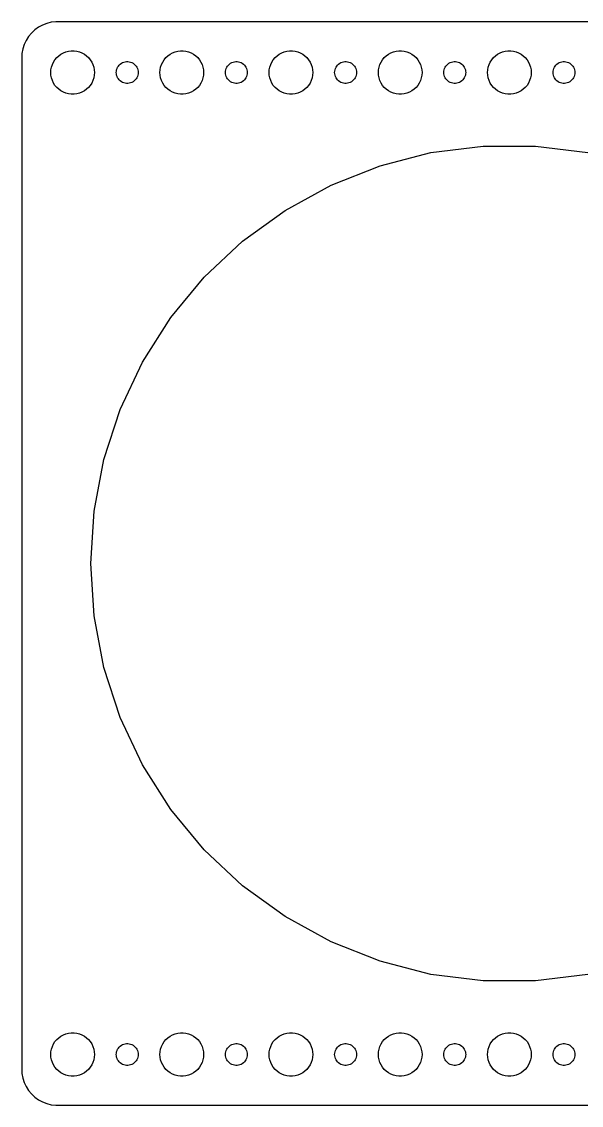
# Model space of a CAD drawing. Header units: metres. Extents: x -307 to 307, y -74 to 74.
# Drawn here: x -307 to -230.1, y -74.5 to 74.5 of the extents above; entities that cross this region are included whole.
import ezdxf

# ---------------------------------------------------------------- set-up
doc = ezdxf.new("R2010")
doc.units = ezdxf.units.M

msp = doc.modelspace()

# ---------------------------------------------------------------- linework, layer by layer
for p, q in [((-305.187, 73.3526), (-305.645, 72.9227)), ((-304.679, 73.7216), (-305.187, 73.3526)), ((-304.129, 74.0241), (-304.679, 73.7216)), ((-303.545, 74.2553), (-304.129, 74.0241)), ((-302.937, 74.4114), (-303.545, 74.2553)), ((-302.314, 74.4901), (-302.937, 74.4114)), ((302.314, 74.4901), (-302.314, 74.4901)), ((-306.382, 71.9088), (-306.649, 71.3406)), ((-306.045, 72.4389), (-306.382, 71.9088)), ((-305.645, 72.9227), (-306.045, 72.4389)), ((-306.961, 70.1267), (-307, 69.5)), ((-306.843, 70.7434), (-306.961, 70.1267)), ((-306.649, 71.3406), (-306.843, 70.7434)), ((-301.912, 69.8115), (-301.607, 70.033)), ((-301.607, 70.033), (-301.277, 70.2145)), ((-301.277, 70.2145), (-300.927, 70.3532)), ((-300.927, 70.3532), (-300.562, 70.4469)), ((-300.562, 70.4469), (-300.188, 70.4941)), ((-300.188, 70.4941), (-299.812, 70.4941)), ((-299.812, 70.4941), (-299.438, 70.4469)), ((-299.438, 70.4469), (-299.073, 70.3532)), ((-299.073, 70.3532), (-298.723, 70.2145)), ((-298.723, 70.2145), (-298.393, 70.033)), ((-298.393, 70.033), (-298.088, 69.8115)), ((-286.912, 69.8115), (-286.607, 70.033)), ((-286.607, 70.033), (-286.277, 70.2145)), ((-286.277, 70.2145), (-285.927, 70.3532)), ((-285.927, 70.3532), (-285.562, 70.4469)), ((-285.562, 70.4469), (-285.188, 70.4941)), ((-285.188, 70.4941), (-284.812, 70.4941)), ((-284.812, 70.4941), (-284.438, 70.4469)), ((-284.438, 70.4469), (-284.073, 70.3532)), ((-284.073, 70.3532), (-283.723, 70.2145)), ((-283.723, 70.2145), (-283.393, 70.033)), ((-283.393, 70.033), (-283.088, 69.8115)), ((-271.912, 69.8115), (-271.607, 70.033)), ((-271.607, 70.033), (-271.277, 70.2145)), ((-271.277, 70.2145), (-270.927, 70.3532)), ((-270.927, 70.3532), (-270.562, 70.4469)), ((-270.562, 70.4469), (-270.188, 70.4941)), ((-270.188, 70.4941), (-269.812, 70.4941)), ((-269.812, 70.4941), (-269.438, 70.4469)), ((-269.438, 70.4469), (-269.073, 70.3532)), ((-269.073, 70.3532), (-268.723, 70.2145)), ((-268.723, 70.2145), (-268.393, 70.033)), ((-268.393, 70.033), (-268.088, 69.8115)), ((-256.912, 69.8115), (-256.607, 70.033)), ((-256.607, 70.033), (-256.277, 70.2145)), ((-256.277, 70.2145), (-255.927, 70.3532)), ((-255.927, 70.3532), (-255.562, 70.4469)), ((-255.562, 70.4469), (-255.188, 70.4941)), ((-255.188, 70.4941), (-254.812, 70.4941)), ((-254.812, 70.4941), (-254.438, 70.4469)), ((-254.438, 70.4469), (-254.073, 70.3532)), ((-254.073, 70.3532), (-253.723, 70.2145)), ((-253.723, 70.2145), (-253.393, 70.033)), ((-253.393, 70.033), (-253.088, 69.8115)), ((-241.912, 69.8115), (-241.607, 70.033)), ((-241.607, 70.033), (-241.277, 70.2145)), ((-241.277, 70.2145), (-240.927, 70.3532)), ((-240.927, 70.3532), (-240.562, 70.4469)), ((-240.562, 70.4469), (-240.188, 70.4941)), ((-240.188, 70.4941), (-239.812, 70.4941)), ((-239.812, 70.4941), (-239.438, 70.4469)), ((-239.438, 70.4469), (-239.073, 70.3532)), ((-239.073, 70.3532), (-238.723, 70.2145)), ((-238.723, 70.2145), (-238.393, 70.033)), ((-238.393, 70.033), (-238.088, 69.8115)), ((-307, 69.5), (-307, -69.5)), ((-302.906, 68.2461), (-302.789, 68.6044)), ((-302.789, 68.6044), (-302.629, 68.9453)), ((-302.629, 68.9453), (-302.427, 69.2634)), ((-302.427, 69.2634), (-302.187, 69.5536)), ((-302.187, 69.5536), (-301.912, 69.8115)), ((-298.088, 69.8115), (-297.813, 69.5536)), ((-297.813, 69.5536), (-297.573, 69.2634)), ((-297.573, 69.2634), (-297.371, 68.9453)), ((-297.371, 68.9453), (-297.211, 68.6044)), ((-297.211, 68.6044), (-297.094, 68.2461)), ((-293.593, 68.5268), (-293.456, 68.6558)), ((-293.456, 68.6558), (-293.304, 68.7665)), ((-293.304, 68.7665), (-293.139, 68.8572)), ((-293.139, 68.8572), (-292.964, 68.9266)), ((-292.964, 68.9266), (-292.781, 68.9734)), ((-292.781, 68.9734), (-292.594, 68.997)), ((-292.594, 68.997), (-292.406, 68.997)), ((-292.406, 68.997), (-292.219, 68.9734)), ((-292.219, 68.9734), (-292.036, 68.9266)), ((-292.036, 68.9266), (-291.861, 68.8572)), ((-291.861, 68.8572), (-291.696, 68.7665)), ((-291.696, 68.7665), (-291.544, 68.6558)), ((-291.544, 68.6558), (-291.407, 68.5268)), ((-287.906, 68.2461), (-287.789, 68.6044)), ((-287.789, 68.6044), (-287.629, 68.9453)), ((-287.629, 68.9453), (-287.427, 69.2634)), ((-287.427, 69.2634), (-287.187, 69.5536)), ((-287.187, 69.5536), (-286.912, 69.8115)), ((-283.088, 69.8115), (-282.813, 69.5536)), ((-282.813, 69.5536), (-282.573, 69.2634)), ((-282.573, 69.2634), (-282.371, 68.9453)), ((-282.371, 68.9453), (-282.211, 68.6044)), ((-282.211, 68.6044), (-282.094, 68.2461)), ((-278.593, 68.5268), (-278.456, 68.6558)), ((-278.456, 68.6558), (-278.304, 68.7665)), ((-278.304, 68.7665), (-278.139, 68.8572)), ((-278.139, 68.8572), (-277.964, 68.9266)), ((-277.964, 68.9266), (-277.781, 68.9734)), ((-277.781, 68.9734), (-277.594, 68.997)), ((-277.594, 68.997), (-277.406, 68.997)), ((-277.406, 68.997), (-277.219, 68.9734)), ((-277.219, 68.9734), (-277.036, 68.9266)), ((-277.036, 68.9266), (-276.861, 68.8572)), ((-276.861, 68.8572), (-276.696, 68.7665)), ((-276.696, 68.7665), (-276.544, 68.6558)), ((-276.544, 68.6558), (-276.407, 68.5268)), ((-272.906, 68.2461), (-272.789, 68.6044)), ((-272.789, 68.6044), (-272.629, 68.9453)), ((-272.629, 68.9453), (-272.427, 69.2634)), ((-272.427, 69.2634), (-272.187, 69.5536)), ((-272.187, 69.5536), (-271.912, 69.8115)), ((-268.088, 69.8115), (-267.813, 69.5536)), ((-267.813, 69.5536), (-267.573, 69.2634)), ((-267.573, 69.2634), (-267.371, 68.9453)), ((-267.371, 68.9453), (-267.211, 68.6044)), ((-267.211, 68.6044), (-267.094, 68.2461)), ((-263.593, 68.5268), (-263.456, 68.6558)), ((-263.456, 68.6558), (-263.304, 68.7665)), ((-263.304, 68.7665), (-263.139, 68.8572)), ((-263.139, 68.8572), (-262.964, 68.9266)), ((-262.964, 68.9266), (-262.781, 68.9734)), ((-262.781, 68.9734), (-262.594, 68.997)), ((-262.594, 68.997), (-262.406, 68.997)), ((-262.406, 68.997), (-262.219, 68.9734)), ((-262.219, 68.9734), (-262.036, 68.9266)), ((-262.036, 68.9266), (-261.861, 68.8572)), ((-261.861, 68.8572), (-261.696, 68.7665)), ((-261.696, 68.7665), (-261.544, 68.6558)), ((-261.544, 68.6558), (-261.407, 68.5268)), ((-257.906, 68.2461), (-257.789, 68.6044)), ((-257.789, 68.6044), (-257.629, 68.9453)), ((-257.629, 68.9453), (-257.427, 69.2634)), ((-257.427, 69.2634), (-257.187, 69.5536)), ((-257.187, 69.5536), (-256.912, 69.8115)), ((-253.088, 69.8115), (-252.813, 69.5536)), ((-252.813, 69.5536), (-252.573, 69.2634)), ((-252.573, 69.2634), (-252.371, 68.9453)), ((-252.371, 68.9453), (-252.211, 68.6044)), ((-252.211, 68.6044), (-252.094, 68.2461)), ((-248.593, 68.5268), (-248.456, 68.6558)), ((-248.456, 68.6558), (-248.304, 68.7665)), ((-248.304, 68.7665), (-248.139, 68.8572)), ((-248.139, 68.8572), (-247.964, 68.9266)), ((-247.964, 68.9266), (-247.781, 68.9734)), ((-247.781, 68.9734), (-247.594, 68.997)), ((-247.594, 68.997), (-247.406, 68.997)), ((-247.406, 68.997), (-247.219, 68.9734)), ((-247.219, 68.9734), (-247.036, 68.9266)), ((-247.036, 68.9266), (-246.861, 68.8572)), ((-246.861, 68.8572), (-246.696, 68.7665)), ((-246.696, 68.7665), (-246.544, 68.6558)), ((-246.544, 68.6558), (-246.407, 68.5268)), ((-242.906, 68.2461), (-242.789, 68.6044)), ((-242.789, 68.6044), (-242.629, 68.9453)), ((-242.629, 68.9453), (-242.427, 69.2634)), ((-242.427, 69.2634), (-242.187, 69.5536)), ((-242.187, 69.5536), (-241.912, 69.8115)), ((-238.088, 69.8115), (-237.813, 69.5536)), ((-237.813, 69.5536), (-237.573, 69.2634)), ((-237.573, 69.2634), (-237.371, 68.9453)), ((-237.371, 68.9453), (-237.211, 68.6044)), ((-237.211, 68.6044), (-237.094, 68.2461)), ((-233.593, 68.5268), (-233.456, 68.6558)), ((-233.456, 68.6558), (-233.304, 68.7665)), ((-233.304, 68.7665), (-233.139, 68.8572)), ((-233.139, 68.8572), (-232.964, 68.9266)), ((-232.964, 68.9266), (-232.781, 68.9734)), ((-232.781, 68.9734), (-232.594, 68.997)), ((-232.594, 68.997), (-232.406, 68.997)), ((-232.406, 68.997), (-232.219, 68.9734)), ((-232.219, 68.9734), (-232.036, 68.9266)), ((-232.036, 68.9266), (-231.861, 68.8572)), ((-231.861, 68.8572), (-231.696, 68.7665)), ((-231.696, 68.7665), (-231.544, 68.6558)), ((-231.544, 68.6558), (-231.407, 68.5268)), ((-303, 67.5), (-302.976, 67.876)), ((-302.976, 67.124), (-303, 67.5)), ((-302.976, 67.876), (-302.906, 68.2461)), ((-302.906, 66.7539), (-302.976, 67.124)), ((-297.094, 68.2461), (-297.024, 67.876)), ((-297.024, 67.124), (-297.094, 66.7539)), ((-297.024, 67.876), (-297, 67.5)), ((-297, 67.5), (-297.024, 67.124)), ((-294, 67.5), (-293.988, 67.688)), ((-293.988, 67.312), (-294, 67.5)), ((-293.988, 67.688), (-293.953, 67.873)), ((-293.953, 67.127), (-293.988, 67.312)), ((-293.953, 67.873), (-293.895, 68.0522)), ((-293.895, 66.9478), (-293.953, 67.127)), ((-293.895, 68.0522), (-293.814, 68.2226)), ((-293.814, 68.2226), (-293.714, 68.3817)), ((-293.714, 68.3817), (-293.593, 68.5268)), ((-291.407, 68.5268), (-291.286, 68.3817)), ((-291.286, 68.3817), (-291.186, 68.2226)), ((-291.186, 68.2226), (-291.105, 68.0522)), ((-291.105, 68.0522), (-291.047, 67.873)), ((-291.047, 67.127), (-291.105, 66.9478)), ((-291.047, 67.873), (-291.012, 67.688)), ((-291.012, 67.312), (-291.047, 67.127)), ((-291.012, 67.688), (-291, 67.5)), ((-291, 67.5), (-291.012, 67.312)), ((-288, 67.5), (-287.976, 67.876)), ((-287.976, 67.124), (-288, 67.5)), ((-287.976, 67.876), (-287.906, 68.2461)), ((-287.906, 66.7539), (-287.976, 67.124)), ((-282.094, 68.2461), (-282.024, 67.876)), ((-282.024, 67.124), (-282.094, 66.7539)), ((-282.024, 67.876), (-282, 67.5)), ((-282, 67.5), (-282.024, 67.124)), ((-279, 67.5), (-278.988, 67.688)), ((-278.988, 67.312), (-279, 67.5)), ((-278.988, 67.688), (-278.953, 67.873)), ((-278.953, 67.127), (-278.988, 67.312)), ((-278.953, 67.873), (-278.895, 68.0522)), ((-278.895, 66.9478), (-278.953, 67.127)), ((-278.895, 68.0522), (-278.814, 68.2226)), ((-278.814, 68.2226), (-278.714, 68.3817)), ((-278.714, 68.3817), (-278.593, 68.5268)), ((-276.407, 68.5268), (-276.286, 68.3817)), ((-276.286, 68.3817), (-276.186, 68.2226)), ((-276.186, 68.2226), (-276.105, 68.0522)), ((-276.105, 68.0522), (-276.047, 67.873)), ((-276.047, 67.127), (-276.105, 66.9478)), ((-276.047, 67.873), (-276.012, 67.688)), ((-276.012, 67.312), (-276.047, 67.127)), ((-276.012, 67.688), (-276, 67.5)), ((-276, 67.5), (-276.012, 67.312)), ((-273, 67.5), (-272.976, 67.876)), ((-272.976, 67.124), (-273, 67.5)), ((-272.976, 67.876), (-272.906, 68.2461)), ((-272.906, 66.7539), (-272.976, 67.124)), ((-267.094, 68.2461), (-267.024, 67.876)), ((-267.024, 67.124), (-267.094, 66.7539)), ((-267.024, 67.876), (-267, 67.5)), ((-267, 67.5), (-267.024, 67.124)), ((-264, 67.5), (-263.988, 67.688)), ((-263.988, 67.312), (-264, 67.5)), ((-263.988, 67.688), (-263.953, 67.873)), ((-263.953, 67.127), (-263.988, 67.312)), ((-263.953, 67.873), (-263.895, 68.0522)), ((-263.895, 66.9478), (-263.953, 67.127)), ((-263.895, 68.0522), (-263.814, 68.2226)), ((-263.814, 68.2226), (-263.714, 68.3817)), ((-263.714, 68.3817), (-263.593, 68.5268)), ((-261.407, 68.5268), (-261.286, 68.3817)), ((-261.286, 68.3817), (-261.186, 68.2226)), ((-261.186, 68.2226), (-261.105, 68.0522)), ((-261.105, 68.0522), (-261.047, 67.873)), ((-261.047, 67.127), (-261.105, 66.9478)), ((-261.047, 67.873), (-261.012, 67.688)), ((-261.012, 67.312), (-261.047, 67.127)), ((-261.012, 67.688), (-261, 67.5)), ((-261, 67.5), (-261.012, 67.312)), ((-258, 67.5), (-257.976, 67.876)), ((-257.976, 67.124), (-258, 67.5)), ((-257.976, 67.876), (-257.906, 68.2461)), ((-257.906, 66.7539), (-257.976, 67.124)), ((-252.094, 68.2461), (-252.024, 67.876)), ((-252.024, 67.124), (-252.094, 66.7539)), ((-252.024, 67.876), (-252, 67.5)), ((-252, 67.5), (-252.024, 67.124)), ((-249, 67.5), (-248.988, 67.688)), ((-248.988, 67.312), (-249, 67.5)), ((-248.988, 67.688), (-248.953, 67.873)), ((-248.953, 67.127), (-248.988, 67.312)), ((-248.953, 67.873), (-248.895, 68.0522)), ((-248.895, 66.9478), (-248.953, 67.127)), ((-248.895, 68.0522), (-248.814, 68.2226)), ((-248.814, 68.2226), (-248.714, 68.3817)), ((-248.714, 68.3817), (-248.593, 68.5268)), ((-246.407, 68.5268), (-246.286, 68.3817)), ((-246.286, 68.3817), (-246.186, 68.2226)), ((-246.186, 68.2226), (-246.105, 68.0522)), ((-246.105, 68.0522), (-246.047, 67.873)), ((-246.047, 67.127), (-246.105, 66.9478)), ((-246.047, 67.873), (-246.012, 67.688)), ((-246.012, 67.312), (-246.047, 67.127)), ((-246.012, 67.688), (-246, 67.5)), ((-246, 67.5), (-246.012, 67.312)), ((-243, 67.5), (-242.976, 67.876)), ((-242.976, 67.124), (-243, 67.5)), ((-242.976, 67.876), (-242.906, 68.2461)), ((-242.906, 66.7539), (-242.976, 67.124)), ((-237.094, 68.2461), (-237.024, 67.876)), ((-237.024, 67.124), (-237.094, 66.7539)), ((-237.024, 67.876), (-237, 67.5)), ((-237, 67.5), (-237.024, 67.124)), ((-234, 67.5), (-233.988, 67.688)), ((-233.988, 67.312), (-234, 67.5)), ((-233.988, 67.688), (-233.953, 67.873)), ((-233.953, 67.127), (-233.988, 67.312)), ((-233.953, 67.873), (-233.895, 68.0522)), ((-233.895, 66.9478), (-233.953, 67.127)), ((-233.895, 68.0522), (-233.814, 68.2226)), ((-233.814, 68.2226), (-233.714, 68.3817)), ((-233.714, 68.3817), (-233.593, 68.5268)), ((-231.407, 68.5268), (-231.286, 68.3817)), ((-231.286, 68.3817), (-231.186, 68.2226)), ((-231.186, 68.2226), (-231.105, 68.0522)), ((-231.105, 68.0522), (-231.047, 67.873)), ((-231.047, 67.127), (-231.105, 66.9478)), ((-231.047, 67.873), (-231.012, 67.688)), ((-231.012, 67.312), (-231.047, 67.127)), ((-231.012, 67.688), (-231, 67.5)), ((-231, 67.5), (-231.012, 67.312)), ((-302.789, 66.3956), (-302.906, 66.7539)), ((-302.629, 66.0547), (-302.789, 66.3956)), ((-302.427, 65.7366), (-302.629, 66.0547)), ((-302.187, 65.4464), (-302.427, 65.7366)), ((-297.573, 65.7366), (-297.813, 65.4464)), ((-297.371, 66.0547), (-297.573, 65.7366)), ((-297.211, 66.3956), (-297.371, 66.0547)), ((-297.094, 66.7539), (-297.211, 66.3956)), ((-293.814, 66.7774), (-293.895, 66.9478)), ((-293.714, 66.6183), (-293.814, 66.7774)), ((-293.593, 66.4732), (-293.714, 66.6183)), ((-293.456, 66.3442), (-293.593, 66.4732)), ((-293.304, 66.2335), (-293.456, 66.3442)), ((-293.139, 66.1428), (-293.304, 66.2335)), ((-292.964, 66.0734), (-293.139, 66.1428)), ((-292.781, 66.0266), (-292.964, 66.0734)), ((-292.594, 66.003), (-292.781, 66.0266)), ((-292.406, 66.003), (-292.594, 66.003)), ((-292.219, 66.0266), (-292.406, 66.003)), ((-292.036, 66.0734), (-292.219, 66.0266)), ((-291.861, 66.1428), (-292.036, 66.0734)), ((-291.696, 66.2335), (-291.861, 66.1428)), ((-291.544, 66.3442), (-291.696, 66.2335)), ((-291.407, 66.4732), (-291.544, 66.3442)), ((-291.286, 66.6183), (-291.407, 66.4732)), ((-291.186, 66.7774), (-291.286, 66.6183)), ((-291.105, 66.9478), (-291.186, 66.7774)), ((-287.789, 66.3956), (-287.906, 66.7539)), ((-287.629, 66.0547), (-287.789, 66.3956)), ((-287.427, 65.7366), (-287.629, 66.0547)), ((-287.187, 65.4464), (-287.427, 65.7366)), ((-282.573, 65.7366), (-282.813, 65.4464)), ((-282.371, 66.0547), (-282.573, 65.7366)), ((-282.211, 66.3956), (-282.371, 66.0547)), ((-282.094, 66.7539), (-282.211, 66.3956)), ((-278.814, 66.7774), (-278.895, 66.9478)), ((-278.714, 66.6183), (-278.814, 66.7774)), ((-278.593, 66.4732), (-278.714, 66.6183)), ((-278.456, 66.3442), (-278.593, 66.4732)), ((-278.304, 66.2335), (-278.456, 66.3442)), ((-278.139, 66.1428), (-278.304, 66.2335)), ((-277.964, 66.0734), (-278.139, 66.1428)), ((-277.781, 66.0266), (-277.964, 66.0734)), ((-277.594, 66.003), (-277.781, 66.0266)), ((-277.406, 66.003), (-277.594, 66.003)), ((-277.219, 66.0266), (-277.406, 66.003)), ((-277.036, 66.0734), (-277.219, 66.0266)), ((-276.861, 66.1428), (-277.036, 66.0734)), ((-276.696, 66.2335), (-276.861, 66.1428)), ((-276.544, 66.3442), (-276.696, 66.2335)), ((-276.407, 66.4732), (-276.544, 66.3442)), ((-276.286, 66.6183), (-276.407, 66.4732)), ((-276.186, 66.7774), (-276.286, 66.6183)), ((-276.105, 66.9478), (-276.186, 66.7774)), ((-272.789, 66.3956), (-272.906, 66.7539)), ((-272.629, 66.0547), (-272.789, 66.3956)), ((-272.427, 65.7366), (-272.629, 66.0547)), ((-272.187, 65.4464), (-272.427, 65.7366)), ((-267.573, 65.7366), (-267.813, 65.4464)), ((-267.371, 66.0547), (-267.573, 65.7366)), ((-267.211, 66.3956), (-267.371, 66.0547)), ((-267.094, 66.7539), (-267.211, 66.3956)), ((-263.814, 66.7774), (-263.895, 66.9478)), ((-263.714, 66.6183), (-263.814, 66.7774)), ((-263.593, 66.4732), (-263.714, 66.6183)), ((-263.456, 66.3442), (-263.593, 66.4732)), ((-263.304, 66.2335), (-263.456, 66.3442)), ((-263.139, 66.1428), (-263.304, 66.2335)), ((-262.964, 66.0734), (-263.139, 66.1428)), ((-262.781, 66.0266), (-262.964, 66.0734)), ((-262.594, 66.003), (-262.781, 66.0266)), ((-262.406, 66.003), (-262.594, 66.003)), ((-262.219, 66.0266), (-262.406, 66.003)), ((-262.036, 66.0734), (-262.219, 66.0266)), ((-261.861, 66.1428), (-262.036, 66.0734)), ((-261.696, 66.2335), (-261.861, 66.1428)), ((-261.544, 66.3442), (-261.696, 66.2335)), ((-261.407, 66.4732), (-261.544, 66.3442)), ((-261.286, 66.6183), (-261.407, 66.4732)), ((-261.186, 66.7774), (-261.286, 66.6183)), ((-261.105, 66.9478), (-261.186, 66.7774)), ((-257.789, 66.3956), (-257.906, 66.7539)), ((-257.629, 66.0547), (-257.789, 66.3956)), ((-257.427, 65.7366), (-257.629, 66.0547)), ((-257.187, 65.4464), (-257.427, 65.7366)), ((-252.573, 65.7366), (-252.813, 65.4464)), ((-252.371, 66.0547), (-252.573, 65.7366)), ((-252.211, 66.3956), (-252.371, 66.0547)), ((-252.094, 66.7539), (-252.211, 66.3956)), ((-248.814, 66.7774), (-248.895, 66.9478)), ((-248.714, 66.6183), (-248.814, 66.7774)), ((-248.593, 66.4732), (-248.714, 66.6183)), ((-248.456, 66.3442), (-248.593, 66.4732)), ((-248.304, 66.2335), (-248.456, 66.3442)), ((-248.139, 66.1428), (-248.304, 66.2335)), ((-247.964, 66.0734), (-248.139, 66.1428)), ((-247.781, 66.0266), (-247.964, 66.0734)), ((-247.594, 66.003), (-247.781, 66.0266)), ((-247.406, 66.003), (-247.594, 66.003)), ((-247.219, 66.0266), (-247.406, 66.003)), ((-247.036, 66.0734), (-247.219, 66.0266)), ((-246.861, 66.1428), (-247.036, 66.0734)), ((-246.696, 66.2335), (-246.861, 66.1428)), ((-246.544, 66.3442), (-246.696, 66.2335)), ((-246.407, 66.4732), (-246.544, 66.3442)), ((-246.286, 66.6183), (-246.407, 66.4732)), ((-246.186, 66.7774), (-246.286, 66.6183)), ((-246.105, 66.9478), (-246.186, 66.7774)), ((-242.789, 66.3956), (-242.906, 66.7539)), ((-242.629, 66.0547), (-242.789, 66.3956)), ((-242.427, 65.7366), (-242.629, 66.0547)), ((-242.187, 65.4464), (-242.427, 65.7366)), ((-237.573, 65.7366), (-237.813, 65.4464)), ((-237.371, 66.0547), (-237.573, 65.7366)), ((-237.211, 66.3956), (-237.371, 66.0547)), ((-237.094, 66.7539), (-237.211, 66.3956)), ((-233.814, 66.7774), (-233.895, 66.9478)), ((-233.714, 66.6183), (-233.814, 66.7774)), ((-233.593, 66.4732), (-233.714, 66.6183)), ((-233.456, 66.3442), (-233.593, 66.4732)), ((-233.304, 66.2335), (-233.456, 66.3442)), ((-233.139, 66.1428), (-233.304, 66.2335)), ((-232.964, 66.0734), (-233.139, 66.1428)), ((-232.781, 66.0266), (-232.964, 66.0734)), ((-232.594, 66.003), (-232.781, 66.0266)), ((-232.406, 66.003), (-232.594, 66.003)), ((-232.219, 66.0266), (-232.406, 66.003)), ((-232.036, 66.0734), (-232.219, 66.0266)), ((-231.861, 66.1428), (-232.036, 66.0734)), ((-231.696, 66.2335), (-231.861, 66.1428)), ((-231.544, 66.3442), (-231.696, 66.2335)), ((-231.407, 66.4732), (-231.544, 66.3442)), ((-231.286, 66.6183), (-231.407, 66.4732)), ((-231.186, 66.7774), (-231.286, 66.6183)), ((-231.105, 66.9478), (-231.186, 66.7774)), ((-301.912, 65.1885), (-302.187, 65.4464)), ((-301.607, 64.967), (-301.912, 65.1885)), ((-301.277, 64.7855), (-301.607, 64.967)), ((-300.927, 64.6468), (-301.277, 64.7855)), ((-300.562, 64.5531), (-300.927, 64.6468)), ((-300.188, 64.5059), (-300.562, 64.5531)), ((-299.812, 64.5059), (-300.188, 64.5059)), ((-299.438, 64.5531), (-299.812, 64.5059)), ((-299.073, 64.6468), (-299.438, 64.5531)), ((-298.723, 64.7855), (-299.073, 64.6468)), ((-298.393, 64.967), (-298.723, 64.7855)), ((-298.088, 65.1885), (-298.393, 64.967)), ((-297.813, 65.4464), (-298.088, 65.1885)), ((-286.912, 65.1885), (-287.187, 65.4464)), ((-286.607, 64.967), (-286.912, 65.1885)), ((-286.277, 64.7855), (-286.607, 64.967)), ((-285.927, 64.6468), (-286.277, 64.7855)), ((-285.562, 64.5531), (-285.927, 64.6468)), ((-285.188, 64.5059), (-285.562, 64.5531)), ((-284.812, 64.5059), (-285.188, 64.5059)), ((-284.438, 64.5531), (-284.812, 64.5059)), ((-284.073, 64.6468), (-284.438, 64.5531)), ((-283.723, 64.7855), (-284.073, 64.6468)), ((-283.393, 64.967), (-283.723, 64.7855)), ((-283.088, 65.1885), (-283.393, 64.967)), ((-282.813, 65.4464), (-283.088, 65.1885)), ((-271.912, 65.1885), (-272.187, 65.4464)), ((-271.607, 64.967), (-271.912, 65.1885)), ((-271.277, 64.7855), (-271.607, 64.967)), ((-270.927, 64.6468), (-271.277, 64.7855)), ((-270.562, 64.5531), (-270.927, 64.6468)), ((-270.188, 64.5059), (-270.562, 64.5531)), ((-269.812, 64.5059), (-270.188, 64.5059)), ((-269.438, 64.5531), (-269.812, 64.5059)), ((-269.073, 64.6468), (-269.438, 64.5531)), ((-268.723, 64.7855), (-269.073, 64.6468)), ((-268.393, 64.967), (-268.723, 64.7855)), ((-268.088, 65.1885), (-268.393, 64.967)), ((-267.813, 65.4464), (-268.088, 65.1885)), ((-256.912, 65.1885), (-257.187, 65.4464)), ((-256.607, 64.967), (-256.912, 65.1885)), ((-256.277, 64.7855), (-256.607, 64.967)), ((-255.927, 64.6468), (-256.277, 64.7855)), ((-255.562, 64.5531), (-255.927, 64.6468)), ((-255.188, 64.5059), (-255.562, 64.5531)), ((-254.812, 64.5059), (-255.188, 64.5059)), ((-254.438, 64.5531), (-254.812, 64.5059)), ((-254.073, 64.6468), (-254.438, 64.5531)), ((-253.723, 64.7855), (-254.073, 64.6468)), ((-253.393, 64.967), (-253.723, 64.7855)), ((-253.088, 65.1885), (-253.393, 64.967)), ((-252.813, 65.4464), (-253.088, 65.1885)), ((-241.912, 65.1885), (-242.187, 65.4464)), ((-241.607, 64.967), (-241.912, 65.1885)), ((-241.277, 64.7855), (-241.607, 64.967)), ((-240.927, 64.6468), (-241.277, 64.7855)), ((-240.562, 64.5531), (-240.927, 64.6468)), ((-240.188, 64.5059), (-240.562, 64.5531)), ((-239.812, 64.5059), (-240.188, 64.5059)), ((-239.438, 64.5531), (-239.812, 64.5059)), ((-239.073, 64.6468), (-239.438, 64.5531)), ((-238.723, 64.7855), (-239.073, 64.6468)), ((-238.393, 64.967), (-238.723, 64.7855)), ((-238.088, 65.1885), (-238.393, 64.967)), ((-237.813, 65.4464), (-238.088, 65.1885)), ((-250.774, 56.4815), (-243.61, 57.3865)), ((-243.61, 57.3865), (-236.39, 57.3865)), ((-236.39, 57.3865), (-229.226, 56.4815)), ((-257.768, 54.6857), (-250.774, 56.4815)), ((-264.482, 52.0276), (-257.768, 54.6857)), ((-270.81, 48.5488), (-264.482, 52.0276)), ((-276.652, 44.3045), (-270.81, 48.5488)), ((-281.916, 39.3615), (-276.652, 44.3045)), ((-286.518, 33.7977), (-281.916, 39.3615)), ((-290.388, 27.7008), (-286.518, 33.7977)), ((-293.462, 21.1672), (-290.388, 27.7008)), ((-295.694, 14.2997), (-293.462, 21.1672)), ((-297.047, 7.2066), (-295.694, 14.2997)), ((-297.5, 0), (-297.047, 7.2066)), ((-297.047, -7.2066), (-297.5, 0)), ((-295.694, -14.2997), (-297.047, -7.2066)), ((-293.462, -21.1672), (-295.694, -14.2997)), ((-290.388, -27.7008), (-293.462, -21.1672)), ((-286.518, -33.7977), (-290.388, -27.7008)), ((-281.916, -39.3615), (-286.518, -33.7977)), ((-276.652, -44.3045), (-281.916, -39.3615)), ((-270.81, -48.5488), (-276.652, -44.3045)), ((-264.482, -52.0276), (-270.81, -48.5488)), ((-257.768, -54.6857), (-264.482, -52.0276)), ((-250.774, -56.4815), (-257.768, -54.6857)), ((-243.61, -57.3865), (-250.774, -56.4815)), ((-229.226, -56.4815), (-236.39, -57.3865)), ((-236.39, -57.3865), (-243.61, -57.3865)), ((-302.427, -65.7366), (-302.187, -65.4464)), ((-302.187, -65.4464), (-301.912, -65.1885)), ((-301.912, -65.1885), (-301.607, -64.967)), ((-301.607, -64.967), (-301.277, -64.7855)), ((-301.277, -64.7855), (-300.927, -64.6468)), ((-300.927, -64.6468), (-300.562, -64.5531)), ((-300.562, -64.5531), (-300.188, -64.5059)), ((-300.188, -64.5059), (-299.812, -64.5059)), ((-299.812, -64.5059), (-299.438, -64.5531)), ((-299.438, -64.5531), (-299.073, -64.6468)), ((-299.073, -64.6468), (-298.723, -64.7855)), ((-298.723, -64.7855), (-298.393, -64.967)), ((-298.393, -64.967), (-298.088, -65.1885)), ((-298.088, -65.1885), (-297.813, -65.4464)), ((-297.813, -65.4464), (-297.573, -65.7366)), ((-287.427, -65.7366), (-287.187, -65.4464)), ((-287.187, -65.4464), (-286.912, -65.1885)), ((-286.912, -65.1885), (-286.607, -64.967)), ((-286.607, -64.967), (-286.277, -64.7855)), ((-286.277, -64.7855), (-285.927, -64.6468)), ((-285.927, -64.6468), (-285.562, -64.5531)), ((-285.562, -64.5531), (-285.188, -64.5059)), ((-285.188, -64.5059), (-284.812, -64.5059)), ((-284.812, -64.5059), (-284.438, -64.5531)), ((-284.438, -64.5531), (-284.073, -64.6468)), ((-284.073, -64.6468), (-283.723, -64.7855)), ((-283.723, -64.7855), (-283.393, -64.967)), ((-283.393, -64.967), (-283.088, -65.1885)), ((-283.088, -65.1885), (-282.813, -65.4464)), ((-282.813, -65.4464), (-282.573, -65.7366)), ((-272.427, -65.7366), (-272.187, -65.4464)), ((-272.187, -65.4464), (-271.912, -65.1885)), ((-271.912, -65.1885), (-271.607, -64.967)), ((-271.607, -64.967), (-271.277, -64.7855)), ((-271.277, -64.7855), (-270.927, -64.6468)), ((-270.927, -64.6468), (-270.562, -64.5531)), ((-270.562, -64.5531), (-270.188, -64.5059)), ((-270.188, -64.5059), (-269.812, -64.5059)), ((-269.812, -64.5059), (-269.438, -64.5531)), ((-269.438, -64.5531), (-269.073, -64.6468)), ((-269.073, -64.6468), (-268.723, -64.7855)), ((-268.723, -64.7855), (-268.393, -64.967)), ((-268.393, -64.967), (-268.088, -65.1885)), ((-268.088, -65.1885), (-267.813, -65.4464)), ((-267.813, -65.4464), (-267.573, -65.7366)), ((-257.427, -65.7366), (-257.187, -65.4464)), ((-257.187, -65.4464), (-256.912, -65.1885)), ((-256.912, -65.1885), (-256.607, -64.967)), ((-256.607, -64.967), (-256.277, -64.7855)), ((-256.277, -64.7855), (-255.927, -64.6468)), ((-255.927, -64.6468), (-255.562, -64.5531)), ((-255.562, -64.5531), (-255.188, -64.5059)), ((-255.188, -64.5059), (-254.812, -64.5059)), ((-254.812, -64.5059), (-254.438, -64.5531)), ((-254.438, -64.5531), (-254.073, -64.6468)), ((-254.073, -64.6468), (-253.723, -64.7855)), ((-253.723, -64.7855), (-253.393, -64.967)), ((-253.393, -64.967), (-253.088, -65.1885)), ((-253.088, -65.1885), (-252.813, -65.4464)), ((-252.813, -65.4464), (-252.573, -65.7366)), ((-242.427, -65.7366), (-242.187, -65.4464)), ((-242.187, -65.4464), (-241.912, -65.1885)), ((-241.912, -65.1885), (-241.607, -64.967)), ((-241.607, -64.967), (-241.277, -64.7855)), ((-241.277, -64.7855), (-240.927, -64.6468)), ((-240.927, -64.6468), (-240.562, -64.5531)), ((-240.562, -64.5531), (-240.188, -64.5059)), ((-240.188, -64.5059), (-239.812, -64.5059)), ((-239.812, -64.5059), (-239.438, -64.5531)), ((-239.438, -64.5531), (-239.073, -64.6468)), ((-239.073, -64.6468), (-238.723, -64.7855)), ((-238.723, -64.7855), (-238.393, -64.967)), ((-238.393, -64.967), (-238.088, -65.1885)), ((-238.088, -65.1885), (-237.813, -65.4464)), ((-237.813, -65.4464), (-237.573, -65.7366)), ((-302.976, -67.124), (-302.906, -66.7539)), ((-302.906, -66.7539), (-302.789, -66.3956)), ((-302.789, -66.3956), (-302.629, -66.0547)), ((-302.629, -66.0547), (-302.427, -65.7366)), ((-297.573, -65.7366), (-297.371, -66.0547)), ((-297.371, -66.0547), (-297.211, -66.3956)), ((-297.211, -66.3956), (-297.094, -66.7539)), ((-297.094, -66.7539), (-297.024, -67.124)), ((-293.953, -67.127), (-293.895, -66.9478)), ((-293.895, -66.9478), (-293.814, -66.7774)), ((-293.814, -66.7774), (-293.714, -66.6183)), ((-293.714, -66.6183), (-293.593, -66.4732)), ((-293.593, -66.4732), (-293.456, -66.3442)), ((-293.456, -66.3442), (-293.304, -66.2335)), ((-293.304, -66.2335), (-293.139, -66.1428)), ((-293.139, -66.1428), (-292.964, -66.0734)), ((-292.964, -66.0734), (-292.781, -66.0266)), ((-292.781, -66.0266), (-292.594, -66.003)), ((-292.594, -66.003), (-292.406, -66.003)), ((-292.406, -66.003), (-292.219, -66.0266)), ((-292.219, -66.0266), (-292.036, -66.0734)), ((-292.036, -66.0734), (-291.861, -66.1428)), ((-291.861, -66.1428), (-291.696, -66.2335)), ((-291.696, -66.2335), (-291.544, -66.3442)), ((-291.544, -66.3442), (-291.407, -66.4732)), ((-291.407, -66.4732), (-291.286, -66.6183)), ((-291.286, -66.6183), (-291.186, -66.7774)), ((-291.186, -66.7774), (-291.105, -66.9478)), ((-291.105, -66.9478), (-291.047, -67.127)), ((-287.976, -67.124), (-287.906, -66.7539)), ((-287.906, -66.7539), (-287.789, -66.3956)), ((-287.789, -66.3956), (-287.629, -66.0547)), ((-287.629, -66.0547), (-287.427, -65.7366)), ((-282.573, -65.7366), (-282.371, -66.0547)), ((-282.371, -66.0547), (-282.211, -66.3956)), ((-282.211, -66.3956), (-282.094, -66.7539)), ((-282.094, -66.7539), (-282.024, -67.124)), ((-278.953, -67.127), (-278.895, -66.9478)), ((-278.895, -66.9478), (-278.814, -66.7774)), ((-278.814, -66.7774), (-278.714, -66.6183)), ((-278.714, -66.6183), (-278.593, -66.4732)), ((-278.593, -66.4732), (-278.456, -66.3442)), ((-278.456, -66.3442), (-278.304, -66.2335)), ((-278.304, -66.2335), (-278.139, -66.1428)), ((-278.139, -66.1428), (-277.964, -66.0734)), ((-277.964, -66.0734), (-277.781, -66.0266)), ((-277.781, -66.0266), (-277.594, -66.003)), ((-277.594, -66.003), (-277.406, -66.003)), ((-277.406, -66.003), (-277.219, -66.0266)), ((-277.219, -66.0266), (-277.036, -66.0734)), ((-277.036, -66.0734), (-276.861, -66.1428)), ((-276.861, -66.1428), (-276.696, -66.2335)), ((-276.696, -66.2335), (-276.544, -66.3442)), ((-276.544, -66.3442), (-276.407, -66.4732)), ((-276.407, -66.4732), (-276.286, -66.6183)), ((-276.286, -66.6183), (-276.186, -66.7774)), ((-276.186, -66.7774), (-276.105, -66.9478)), ((-276.105, -66.9478), (-276.047, -67.127)), ((-272.976, -67.124), (-272.906, -66.7539)), ((-272.906, -66.7539), (-272.789, -66.3956)), ((-272.789, -66.3956), (-272.629, -66.0547)), ((-272.629, -66.0547), (-272.427, -65.7366)), ((-267.573, -65.7366), (-267.371, -66.0547)), ((-267.371, -66.0547), (-267.211, -66.3956)), ((-267.211, -66.3956), (-267.094, -66.7539)), ((-267.094, -66.7539), (-267.024, -67.124)), ((-263.953, -67.127), (-263.895, -66.9478)), ((-263.895, -66.9478), (-263.814, -66.7774)), ((-263.814, -66.7774), (-263.714, -66.6183)), ((-263.714, -66.6183), (-263.593, -66.4732)), ((-263.593, -66.4732), (-263.456, -66.3442)), ((-263.456, -66.3442), (-263.304, -66.2335)), ((-263.304, -66.2335), (-263.139, -66.1428)), ((-263.139, -66.1428), (-262.964, -66.0734)), ((-262.964, -66.0734), (-262.781, -66.0266)), ((-262.781, -66.0266), (-262.594, -66.003)), ((-262.594, -66.003), (-262.406, -66.003)), ((-262.406, -66.003), (-262.219, -66.0266)), ((-262.219, -66.0266), (-262.036, -66.0734)), ((-262.036, -66.0734), (-261.861, -66.1428)), ((-261.861, -66.1428), (-261.696, -66.2335)), ((-261.696, -66.2335), (-261.544, -66.3442)), ((-261.544, -66.3442), (-261.407, -66.4732)), ((-261.407, -66.4732), (-261.286, -66.6183)), ((-261.286, -66.6183), (-261.186, -66.7774)), ((-261.186, -66.7774), (-261.105, -66.9478)), ((-261.105, -66.9478), (-261.047, -67.127)), ((-257.976, -67.124), (-257.906, -66.7539)), ((-257.906, -66.7539), (-257.789, -66.3956)), ((-257.789, -66.3956), (-257.629, -66.0547)), ((-257.629, -66.0547), (-257.427, -65.7366)), ((-252.573, -65.7366), (-252.371, -66.0547)), ((-252.371, -66.0547), (-252.211, -66.3956)), ((-252.211, -66.3956), (-252.094, -66.7539)), ((-252.094, -66.7539), (-252.024, -67.124)), ((-248.953, -67.127), (-248.895, -66.9478)), ((-248.895, -66.9478), (-248.814, -66.7774)), ((-248.814, -66.7774), (-248.714, -66.6183)), ((-248.714, -66.6183), (-248.593, -66.4732)), ((-248.593, -66.4732), (-248.456, -66.3442)), ((-248.456, -66.3442), (-248.304, -66.2335)), ((-248.304, -66.2335), (-248.139, -66.1428)), ((-248.139, -66.1428), (-247.964, -66.0734)), ((-247.964, -66.0734), (-247.781, -66.0266)), ((-247.781, -66.0266), (-247.594, -66.003)), ((-247.594, -66.003), (-247.406, -66.003)), ((-247.406, -66.003), (-247.219, -66.0266)), ((-247.219, -66.0266), (-247.036, -66.0734)), ((-247.036, -66.0734), (-246.861, -66.1428)), ((-246.861, -66.1428), (-246.696, -66.2335)), ((-246.696, -66.2335), (-246.544, -66.3442)), ((-246.544, -66.3442), (-246.407, -66.4732)), ((-246.407, -66.4732), (-246.286, -66.6183)), ((-246.286, -66.6183), (-246.186, -66.7774)), ((-246.186, -66.7774), (-246.105, -66.9478)), ((-246.105, -66.9478), (-246.047, -67.127)), ((-242.976, -67.124), (-242.906, -66.7539)), ((-242.906, -66.7539), (-242.789, -66.3956)), ((-242.789, -66.3956), (-242.629, -66.0547)), ((-242.629, -66.0547), (-242.427, -65.7366)), ((-237.573, -65.7366), (-237.371, -66.0547)), ((-237.371, -66.0547), (-237.211, -66.3956)), ((-237.211, -66.3956), (-237.094, -66.7539)), ((-237.094, -66.7539), (-237.024, -67.124)), ((-233.953, -67.127), (-233.895, -66.9478)), ((-233.895, -66.9478), (-233.814, -66.7774)), ((-233.814, -66.7774), (-233.714, -66.6183)), ((-233.714, -66.6183), (-233.593, -66.4732)), ((-233.593, -66.4732), (-233.456, -66.3442)), ((-233.456, -66.3442), (-233.304, -66.2335)), ((-233.304, -66.2335), (-233.139, -66.1428)), ((-233.139, -66.1428), (-232.964, -66.0734)), ((-232.964, -66.0734), (-232.781, -66.0266)), ((-232.781, -66.0266), (-232.594, -66.003)), ((-232.594, -66.003), (-232.406, -66.003)), ((-232.406, -66.003), (-232.219, -66.0266)), ((-232.219, -66.0266), (-232.036, -66.0734)), ((-232.036, -66.0734), (-231.861, -66.1428)), ((-231.861, -66.1428), (-231.696, -66.2335)), ((-231.696, -66.2335), (-231.544, -66.3442)), ((-231.544, -66.3442), (-231.407, -66.4732)), ((-231.407, -66.4732), (-231.286, -66.6183)), ((-231.286, -66.6183), (-231.186, -66.7774)), ((-231.186, -66.7774), (-231.105, -66.9478)), ((-231.105, -66.9478), (-231.047, -67.127)), ((-303, -67.5), (-302.976, -67.124)), ((-302.976, -67.876), (-303, -67.5)), ((-302.906, -68.2461), (-302.976, -67.876)), ((-302.789, -68.6044), (-302.906, -68.2461)), ((-297.094, -68.2461), (-297.211, -68.6044)), ((-297.024, -67.876), (-297.094, -68.2461)), ((-297.024, -67.124), (-297, -67.5)), ((-297, -67.5), (-297.024, -67.876)), ((-294, -67.5), (-293.988, -67.312)), ((-293.988, -67.688), (-294, -67.5)), ((-293.988, -67.312), (-293.953, -67.127)), ((-293.953, -67.873), (-293.988, -67.688)), ((-293.895, -68.0522), (-293.953, -67.873)), ((-293.814, -68.2226), (-293.895, -68.0522)), ((-293.714, -68.3817), (-293.814, -68.2226)), ((-293.593, -68.5268), (-293.714, -68.3817)), ((-293.456, -68.6558), (-293.593, -68.5268)), ((-291.407, -68.5268), (-291.544, -68.6558)), ((-291.286, -68.3817), (-291.407, -68.5268)), ((-291.186, -68.2226), (-291.286, -68.3817)), ((-291.105, -68.0522), (-291.186, -68.2226)), ((-291.047, -67.873), (-291.105, -68.0522)), ((-291.047, -67.127), (-291.012, -67.312)), ((-291.012, -67.688), (-291.047, -67.873)), ((-291.012, -67.312), (-291, -67.5)), ((-291, -67.5), (-291.012, -67.688)), ((-288, -67.5), (-287.976, -67.124)), ((-287.976, -67.876), (-288, -67.5)), ((-287.906, -68.2461), (-287.976, -67.876)), ((-287.789, -68.6044), (-287.906, -68.2461)), ((-282.094, -68.2461), (-282.211, -68.6044)), ((-282.024, -67.876), (-282.094, -68.2461)), ((-282.024, -67.124), (-282, -67.5)), ((-282, -67.5), (-282.024, -67.876)), ((-279, -67.5), (-278.988, -67.312)), ((-278.988, -67.688), (-279, -67.5)), ((-278.988, -67.312), (-278.953, -67.127)), ((-278.953, -67.873), (-278.988, -67.688)), ((-278.895, -68.0522), (-278.953, -67.873)), ((-278.814, -68.2226), (-278.895, -68.0522)), ((-278.714, -68.3817), (-278.814, -68.2226)), ((-278.593, -68.5268), (-278.714, -68.3817)), ((-278.456, -68.6558), (-278.593, -68.5268)), ((-276.407, -68.5268), (-276.544, -68.6558)), ((-276.286, -68.3817), (-276.407, -68.5268)), ((-276.186, -68.2226), (-276.286, -68.3817)), ((-276.105, -68.0522), (-276.186, -68.2226)), ((-276.047, -67.873), (-276.105, -68.0522)), ((-276.047, -67.127), (-276.012, -67.312)), ((-276.012, -67.688), (-276.047, -67.873)), ((-276.012, -67.312), (-276, -67.5)), ((-276, -67.5), (-276.012, -67.688)), ((-273, -67.5), (-272.976, -67.124)), ((-272.976, -67.876), (-273, -67.5)), ((-272.906, -68.2461), (-272.976, -67.876)), ((-272.789, -68.6044), (-272.906, -68.2461)), ((-267.094, -68.2461), (-267.211, -68.6044)), ((-267.024, -67.876), (-267.094, -68.2461)), ((-267.024, -67.124), (-267, -67.5)), ((-267, -67.5), (-267.024, -67.876)), ((-264, -67.5), (-263.988, -67.312)), ((-263.988, -67.688), (-264, -67.5)), ((-263.988, -67.312), (-263.953, -67.127)), ((-263.953, -67.873), (-263.988, -67.688)), ((-263.895, -68.0522), (-263.953, -67.873)), ((-263.814, -68.2226), (-263.895, -68.0522)), ((-263.714, -68.3817), (-263.814, -68.2226)), ((-263.593, -68.5268), (-263.714, -68.3817)), ((-263.456, -68.6558), (-263.593, -68.5268)), ((-261.407, -68.5268), (-261.544, -68.6558)), ((-261.286, -68.3817), (-261.407, -68.5268)), ((-261.186, -68.2226), (-261.286, -68.3817)), ((-261.105, -68.0522), (-261.186, -68.2226)), ((-261.047, -67.873), (-261.105, -68.0522)), ((-261.047, -67.127), (-261.012, -67.312)), ((-261.012, -67.688), (-261.047, -67.873)), ((-261.012, -67.312), (-261, -67.5)), ((-261, -67.5), (-261.012, -67.688)), ((-258, -67.5), (-257.976, -67.124)), ((-257.976, -67.876), (-258, -67.5)), ((-257.906, -68.2461), (-257.976, -67.876)), ((-257.789, -68.6044), (-257.906, -68.2461)), ((-252.094, -68.2461), (-252.211, -68.6044)), ((-252.024, -67.876), (-252.094, -68.2461)), ((-252.024, -67.124), (-252, -67.5)), ((-252, -67.5), (-252.024, -67.876)), ((-249, -67.5), (-248.988, -67.312)), ((-248.988, -67.688), (-249, -67.5)), ((-248.988, -67.312), (-248.953, -67.127)), ((-248.953, -67.873), (-248.988, -67.688)), ((-248.895, -68.0522), (-248.953, -67.873)), ((-248.814, -68.2226), (-248.895, -68.0522)), ((-248.714, -68.3817), (-248.814, -68.2226)), ((-248.593, -68.5268), (-248.714, -68.3817)), ((-248.456, -68.6558), (-248.593, -68.5268)), ((-246.407, -68.5268), (-246.544, -68.6558)), ((-246.286, -68.3817), (-246.407, -68.5268)), ((-246.186, -68.2226), (-246.286, -68.3817)), ((-246.105, -68.0522), (-246.186, -68.2226)), ((-246.047, -67.873), (-246.105, -68.0522)), ((-246.047, -67.127), (-246.012, -67.312)), ((-246.012, -67.688), (-246.047, -67.873)), ((-246.012, -67.312), (-246, -67.5)), ((-246, -67.5), (-246.012, -67.688)), ((-243, -67.5), (-242.976, -67.124)), ((-242.976, -67.876), (-243, -67.5)), ((-242.906, -68.2461), (-242.976, -67.876)), ((-242.789, -68.6044), (-242.906, -68.2461)), ((-237.094, -68.2461), (-237.211, -68.6044)), ((-237.024, -67.876), (-237.094, -68.2461)), ((-237.024, -67.124), (-237, -67.5)), ((-237, -67.5), (-237.024, -67.876)), ((-234, -67.5), (-233.988, -67.312)), ((-233.988, -67.688), (-234, -67.5)), ((-233.988, -67.312), (-233.953, -67.127)), ((-233.953, -67.873), (-233.988, -67.688)), ((-233.895, -68.0522), (-233.953, -67.873)), ((-233.814, -68.2226), (-233.895, -68.0522)), ((-233.714, -68.3817), (-233.814, -68.2226)), ((-233.593, -68.5268), (-233.714, -68.3817)), ((-233.456, -68.6558), (-233.593, -68.5268)), ((-231.407, -68.5268), (-231.544, -68.6558)), ((-231.286, -68.3817), (-231.407, -68.5268)), ((-231.186, -68.2226), (-231.286, -68.3817)), ((-231.105, -68.0522), (-231.186, -68.2226)), ((-231.047, -67.873), (-231.105, -68.0522)), ((-231.047, -67.127), (-231.012, -67.312)), ((-231.012, -67.688), (-231.047, -67.873)), ((-231.012, -67.312), (-231, -67.5)), ((-231, -67.5), (-231.012, -67.688)), ((-307, -69.5), (-306.961, -70.1267)), ((-302.629, -68.9453), (-302.789, -68.6044)), ((-302.427, -69.2634), (-302.629, -68.9453)), ((-302.187, -69.5536), (-302.427, -69.2634)), ((-301.912, -69.8115), (-302.187, -69.5536)), ((-301.607, -70.033), (-301.912, -69.8115)), ((-298.088, -69.8115), (-298.393, -70.033)), ((-297.813, -69.5536), (-298.088, -69.8115)), ((-297.573, -69.2634), (-297.813, -69.5536)), ((-297.371, -68.9453), (-297.573, -69.2634)), ((-297.211, -68.6044), (-297.371, -68.9453)), ((-293.304, -68.7665), (-293.456, -68.6558)), ((-293.139, -68.8572), (-293.304, -68.7665)), ((-292.964, -68.9266), (-293.139, -68.8572)), ((-292.781, -68.9734), (-292.964, -68.9266)), ((-292.594, -68.997), (-292.781, -68.9734)), ((-292.406, -68.997), (-292.594, -68.997)), ((-292.219, -68.9734), (-292.406, -68.997)), ((-292.036, -68.9266), (-292.219, -68.9734)), ((-291.861, -68.8572), (-292.036, -68.9266)), ((-291.696, -68.7665), (-291.861, -68.8572)), ((-291.544, -68.6558), (-291.696, -68.7665)), ((-287.629, -68.9453), (-287.789, -68.6044)), ((-287.427, -69.2634), (-287.629, -68.9453)), ((-287.187, -69.5536), (-287.427, -69.2634)), ((-286.912, -69.8115), (-287.187, -69.5536)), ((-286.607, -70.033), (-286.912, -69.8115)), ((-283.088, -69.8115), (-283.393, -70.033)), ((-282.813, -69.5536), (-283.088, -69.8115)), ((-282.573, -69.2634), (-282.813, -69.5536)), ((-282.371, -68.9453), (-282.573, -69.2634)), ((-282.211, -68.6044), (-282.371, -68.9453)), ((-278.304, -68.7665), (-278.456, -68.6558)), ((-278.139, -68.8572), (-278.304, -68.7665)), ((-277.964, -68.9266), (-278.139, -68.8572)), ((-277.781, -68.9734), (-277.964, -68.9266)), ((-277.594, -68.997), (-277.781, -68.9734)), ((-277.406, -68.997), (-277.594, -68.997)), ((-277.219, -68.9734), (-277.406, -68.997)), ((-277.036, -68.9266), (-277.219, -68.9734)), ((-276.861, -68.8572), (-277.036, -68.9266)), ((-276.696, -68.7665), (-276.861, -68.8572)), ((-276.544, -68.6558), (-276.696, -68.7665)), ((-272.629, -68.9453), (-272.789, -68.6044)), ((-272.427, -69.2634), (-272.629, -68.9453)), ((-272.187, -69.5536), (-272.427, -69.2634)), ((-271.912, -69.8115), (-272.187, -69.5536)), ((-271.607, -70.033), (-271.912, -69.8115)), ((-268.088, -69.8115), (-268.393, -70.033)), ((-267.813, -69.5536), (-268.088, -69.8115)), ((-267.573, -69.2634), (-267.813, -69.5536)), ((-267.371, -68.9453), (-267.573, -69.2634)), ((-267.211, -68.6044), (-267.371, -68.9453)), ((-263.304, -68.7665), (-263.456, -68.6558)), ((-263.139, -68.8572), (-263.304, -68.7665)), ((-262.964, -68.9266), (-263.139, -68.8572)), ((-262.781, -68.9734), (-262.964, -68.9266)), ((-262.594, -68.997), (-262.781, -68.9734)), ((-262.406, -68.997), (-262.594, -68.997)), ((-262.219, -68.9734), (-262.406, -68.997)), ((-262.036, -68.9266), (-262.219, -68.9734)), ((-261.861, -68.8572), (-262.036, -68.9266)), ((-261.696, -68.7665), (-261.861, -68.8572)), ((-261.544, -68.6558), (-261.696, -68.7665)), ((-257.629, -68.9453), (-257.789, -68.6044)), ((-257.427, -69.2634), (-257.629, -68.9453)), ((-257.187, -69.5536), (-257.427, -69.2634)), ((-256.912, -69.8115), (-257.187, -69.5536)), ((-256.607, -70.033), (-256.912, -69.8115)), ((-253.088, -69.8115), (-253.393, -70.033)), ((-252.813, -69.5536), (-253.088, -69.8115)), ((-252.573, -69.2634), (-252.813, -69.5536)), ((-252.371, -68.9453), (-252.573, -69.2634)), ((-252.211, -68.6044), (-252.371, -68.9453)), ((-248.304, -68.7665), (-248.456, -68.6558)), ((-248.139, -68.8572), (-248.304, -68.7665)), ((-247.964, -68.9266), (-248.139, -68.8572)), ((-247.781, -68.9734), (-247.964, -68.9266)), ((-247.594, -68.997), (-247.781, -68.9734)), ((-247.406, -68.997), (-247.594, -68.997)), ((-247.219, -68.9734), (-247.406, -68.997)), ((-247.036, -68.9266), (-247.219, -68.9734)), ((-246.861, -68.8572), (-247.036, -68.9266)), ((-246.696, -68.7665), (-246.861, -68.8572)), ((-246.544, -68.6558), (-246.696, -68.7665)), ((-242.629, -68.9453), (-242.789, -68.6044)), ((-242.427, -69.2634), (-242.629, -68.9453)), ((-242.187, -69.5536), (-242.427, -69.2634)), ((-241.912, -69.8115), (-242.187, -69.5536)), ((-241.607, -70.033), (-241.912, -69.8115)), ((-238.088, -69.8115), (-238.393, -70.033)), ((-237.813, -69.5536), (-238.088, -69.8115)), ((-237.573, -69.2634), (-237.813, -69.5536)), ((-237.371, -68.9453), (-237.573, -69.2634)), ((-237.211, -68.6044), (-237.371, -68.9453)), ((-233.304, -68.7665), (-233.456, -68.6558)), ((-233.139, -68.8572), (-233.304, -68.7665)), ((-232.964, -68.9266), (-233.139, -68.8572)), ((-232.781, -68.9734), (-232.964, -68.9266)), ((-232.594, -68.997), (-232.781, -68.9734)), ((-232.406, -68.997), (-232.594, -68.997)), ((-232.219, -68.9734), (-232.406, -68.997)), ((-232.036, -68.9266), (-232.219, -68.9734)), ((-231.861, -68.8572), (-232.036, -68.9266)), ((-231.696, -68.7665), (-231.861, -68.8572)), ((-231.544, -68.6558), (-231.696, -68.7665)), ((-306.961, -70.1267), (-306.843, -70.7434)), ((-306.843, -70.7434), (-306.649, -71.3406)), ((-306.649, -71.3406), (-306.382, -71.9088)), ((-301.277, -70.2145), (-301.607, -70.033)), ((-300.927, -70.3532), (-301.277, -70.2145)), ((-300.562, -70.4469), (-300.927, -70.3532)), ((-300.188, -70.4941), (-300.562, -70.4469)), ((-299.812, -70.4941), (-300.188, -70.4941)), ((-299.438, -70.4469), (-299.812, -70.4941)), ((-299.073, -70.3532), (-299.438, -70.4469)), ((-298.723, -70.2145), (-299.073, -70.3532)), ((-298.393, -70.033), (-298.723, -70.2145)), ((-286.277, -70.2145), (-286.607, -70.033)), ((-285.927, -70.3532), (-286.277, -70.2145)), ((-285.562, -70.4469), (-285.927, -70.3532)), ((-285.188, -70.4941), (-285.562, -70.4469)), ((-284.812, -70.4941), (-285.188, -70.4941)), ((-284.438, -70.4469), (-284.812, -70.4941)), ((-284.073, -70.3532), (-284.438, -70.4469)), ((-283.723, -70.2145), (-284.073, -70.3532)), ((-283.393, -70.033), (-283.723, -70.2145)), ((-271.277, -70.2145), (-271.607, -70.033)), ((-270.927, -70.3532), (-271.277, -70.2145)), ((-270.562, -70.4469), (-270.927, -70.3532)), ((-270.188, -70.4941), (-270.562, -70.4469)), ((-269.812, -70.4941), (-270.188, -70.4941)), ((-269.438, -70.4469), (-269.812, -70.4941)), ((-269.073, -70.3532), (-269.438, -70.4469)), ((-268.723, -70.2145), (-269.073, -70.3532)), ((-268.393, -70.033), (-268.723, -70.2145)), ((-256.277, -70.2145), (-256.607, -70.033)), ((-255.927, -70.3532), (-256.277, -70.2145)), ((-255.562, -70.4469), (-255.927, -70.3532)), ((-255.188, -70.4941), (-255.562, -70.4469)), ((-254.812, -70.4941), (-255.188, -70.4941)), ((-254.438, -70.4469), (-254.812, -70.4941)), ((-254.073, -70.3532), (-254.438, -70.4469)), ((-253.723, -70.2145), (-254.073, -70.3532)), ((-253.393, -70.033), (-253.723, -70.2145)), ((-241.277, -70.2145), (-241.607, -70.033)), ((-240.927, -70.3532), (-241.277, -70.2145)), ((-240.562, -70.4469), (-240.927, -70.3532)), ((-240.188, -70.4941), (-240.562, -70.4469)), ((-239.812, -70.4941), (-240.188, -70.4941)), ((-239.438, -70.4469), (-239.812, -70.4941)), ((-239.073, -70.3532), (-239.438, -70.4469)), ((-238.723, -70.2145), (-239.073, -70.3532)), ((-238.393, -70.033), (-238.723, -70.2145)), ((-306.382, -71.9088), (-306.045, -72.4389)), ((-306.045, -72.4389), (-305.645, -72.9227)), ((-305.645, -72.9227), (-305.187, -73.3526)), ((-305.187, -73.3526), (-304.679, -73.7216)), ((-304.679, -73.7216), (-304.129, -74.0241)), ((-304.129, -74.0241), (-303.545, -74.2553)), ((-303.545, -74.2553), (-302.937, -74.4114)), ((-302.937, -74.4114), (-302.314, -74.4901)), ((-302.314, -74.4901), (302.314, -74.4901))]:
    msp.add_line(p, q)

doc.saveas('drawing.dxf')
